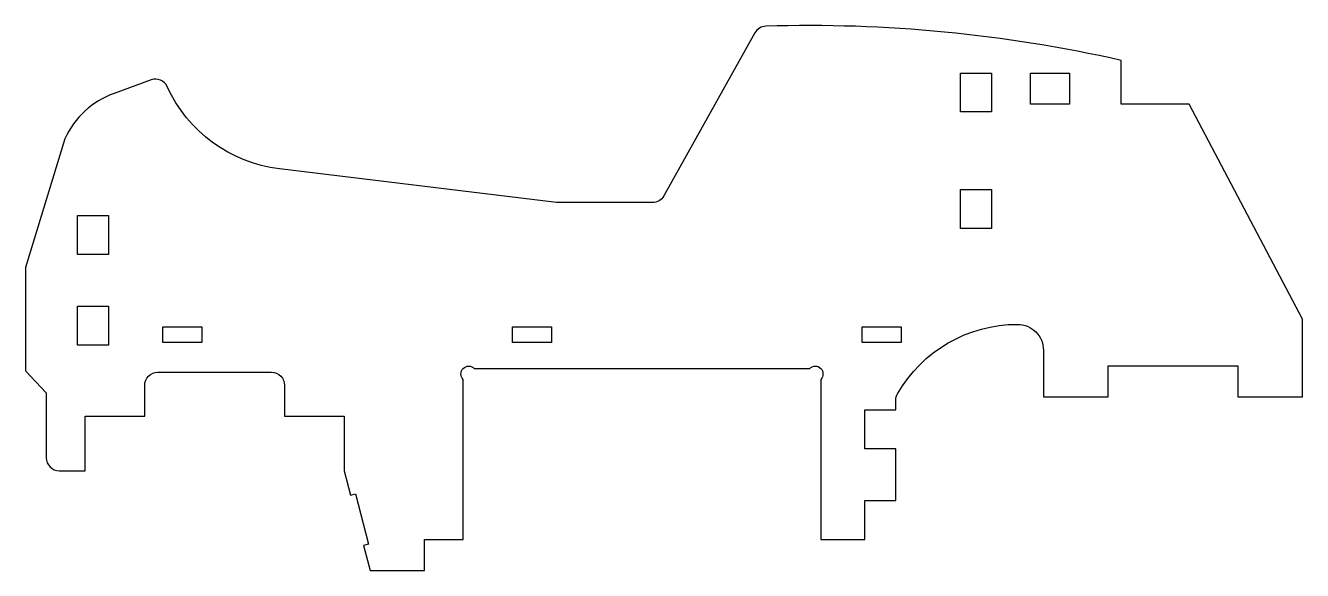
# Model space of a CAD drawing. Header units: millimetres. Extents: x -173 to 320, y -78 to 132.
import ezdxf

# ---------------------------------------------------------------- set-up
doc = ezdxf.new("R2010")
doc.units = ezdxf.units.MM

msp = doc.modelspace()

# ---------------------------------------------------------------- linework, layer by layer
msp.add_lwpolyline([(112.59, 132.09, 0.263746), (108.38, 129.53), (73.19, 66.56, -0.271706), (68.82, 64), (31.76, 64), (-75.24, 77, -0.261581), (-118.51, 108.72, 0.391711), (-124.77, 111.35), (-139.04, 106.16, 0.200967), (-158.05, 88.6), (-173.24, 39), (-173.24, -1), (-165.24, -9.5), (-165.24, -34.5, 0.414214), (-160.24, -39.5), (-150.24, -39.5), (-150.24, -18.5), (-127.24, -18.5), (-127.24, -6.5, -0.414214), (-122.24, -1.5), (-78.24, -1.5, -0.414214), (-73.24, -6.5), (-73.24, -18.5), (-50.24, -18.5), (-50.24, -39.5), (-47.78, -48.96), (-45.85, -48.46), (-40.82, -67.82), (-42.76, -68.32), (-40.24, -78), (-19.24, -78), (-19.24, -66), (-4.24, -66), (-4.24, -4.24, -1), (0, 0), (129.51, 0, -1), (133.76, -4.24), (133.76, -66), (150.76, -66), (150.76, -51), (162.76, -51), (162.76, -31), (150.76, -31), (150.76, -16), (162.76, -16), (162.76, -12.3, -0.131188), (163.42, -9.81, -0.268439), (209.76, 17, -0.414214), (219.76, 7), (219.76, -11), (244.76, -11), (244.76, 1), (294.76, 1), (294.76, -11), (319.76, -11), (319.76, 19), (276.07, 102), (249.76, 102), (249.76, 118.9, 0.062882)], format="xyb", close=True)
for points in [[(187.76, 114), (199.76, 114), (199.76, 99), (187.76, 99)], [(214.76, 114), (229.76, 114), (229.76, 102), (214.76, 102)], [(187.76, 69), (199.76, 69), (199.76, 54), (187.76, 54)], [(-153.24, 59), (-141.24, 59), (-141.24, 44), (-153.24, 44)], [(-153.24, 24), (-141.24, 24), (-141.24, 9), (-153.24, 9)], [(-120.24, 16), (-105.24, 16), (-105.24, 10), (-120.24, 10)], [(14.76, 16), (29.76, 16), (29.76, 10), (14.76, 10)], [(149.76, 16), (164.76, 16), (164.76, 10), (149.76, 10)]]:
    msp.add_lwpolyline(points, close=True)

doc.saveas('drawing.dxf')
